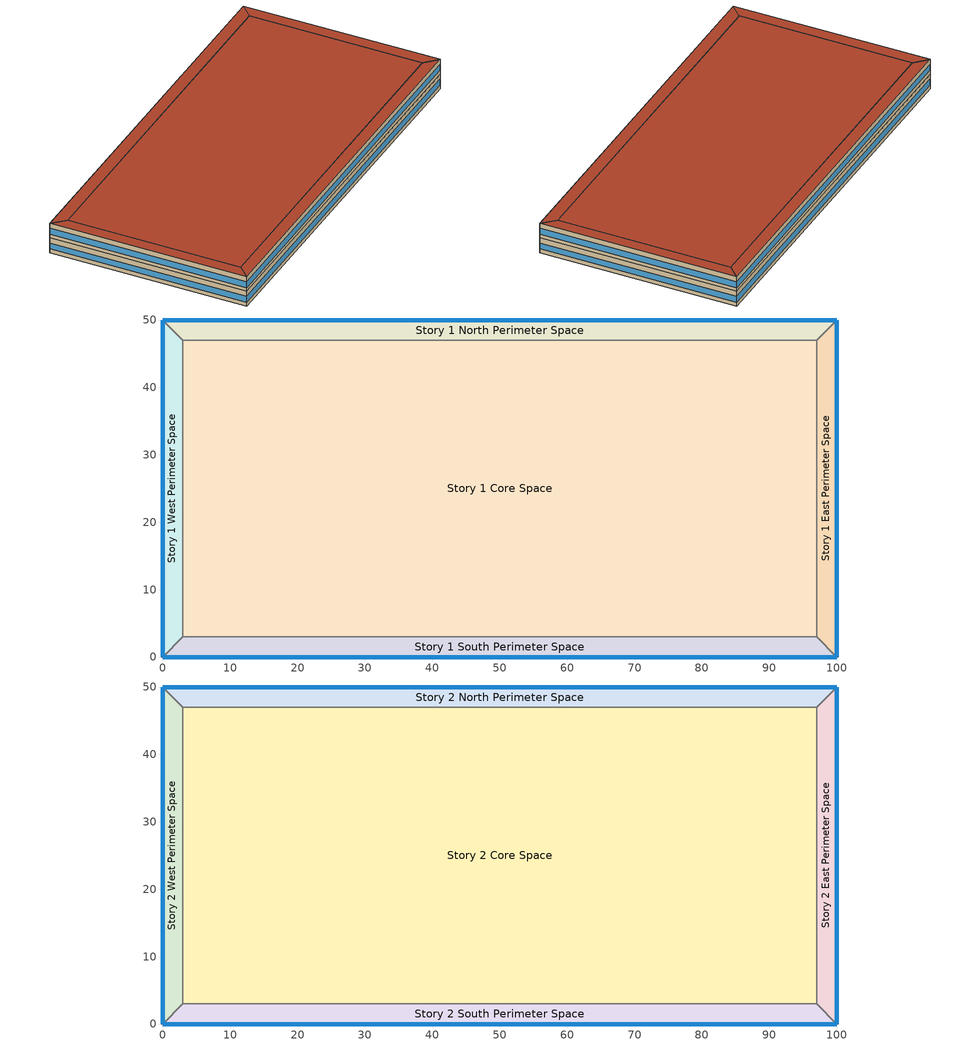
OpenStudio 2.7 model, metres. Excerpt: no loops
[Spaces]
Story 1 West Perimeter Space
 floor ground: 0,0 0,50 3,47 3,3 z0
 wall outside: 0,50 0,0 z0:4
 wall to Story 1 North Perimeter Space: 3,47 0,50 z0:4
 wall to Story 1 Core Space: 3,3 3,47 z0:4
 wall to Story 1 South Perimeter Space: 0,0 3,3 z0:4
 window: 0,49.97 0,0.03 z1:2.6
Story 1 North Perimeter Space
 floor ground: 0,50 100,50 97,47 3,47 z0
 wall outside: 100,50 0,50 z0:4
 wall to Story 1 East Perimeter Space: 97,47 100,50 z0:4
 wall to Story 1 Core Space: 3,47 97,47 z0:4
 window: 99.97,50 0.03,50 z1:2.6
Story 1 East Perimeter Space
 floor ground: 100,50 100,0 97,3 97,47 z0
 wall outside: 100,0 100,50 z0:4
 wall to Story 1 South Perimeter Space: 97,3 100,0 z0:4
 wall to Story 1 Core Space: 97,47 97,3 z0:4
 window: 100,0.03 100,49.97 z1:2.6
Story 1 South Perimeter Space
 floor ground: 100,0 0,0 3,3 97,3 z0
 wall outside: 0,0 100,0 z0:4
 wall to Story 1 Core Space: 97,3 3,3 z0:4
 window: 0.03,0 99.97,0 z1:2.6
Story 1 Core Space
 floor ground: 3,3 3,47 97,47 97,3 z0
Story 2 West Perimeter Space
 floor to Story 1 West Perimeter Space: 0,0 0,50 3,47 3,3 z4
 wall outside: 0,50 0,0 z4:8
 wall to Story 2 North Perimeter Space: 3,47 0,50 z4:8
 wall to Story 2 Core Space: 3,3 3,47 z4:8
 wall to Story 2 South Perimeter Space: 0,0 3,3 z4:8
 window: 0,49.97 0,0.03 z5:6.6
 roof outside: 3,3 3,47 0,50 0,0 z8
Story 2 North Perimeter Space
 floor to Story 1 North Perimeter Space: 0,50 100,50 97,47 3,47 z4
 wall outside: 100,50 0,50 z4:8
 wall to Story 2 East Perimeter Space: 97,47 100,50 z4:8
 wall to Story 2 Core Space: 3,47 97,47 z4:8
 window: 99.97,50 0.03,50 z5:6.6
 roof outside: 3,47 97,47 100,50 0,50 z8
Story 2 East Perimeter Space
 floor to Story 1 East Perimeter Space: 100,50 100,0 97,3 97,47 z4
 wall outside: 100,0 100,50 z4:8
 wall to Story 2 South Perimeter Space: 97,3 100,0 z4:8
 wall to Story 2 Core Space: 97,47 97,3 z4:8
 window: 100,0.03 100,49.97 z5:6.6
 roof outside: 97,47 97,3 100,0 100,50 z8
Story 2 South Perimeter Space
 floor to Story 1 South Perimeter Space: 100,0 0,0 3,3 97,3 z4
 wall outside: 0,0 100,0 z4:8
 wall to Story 2 Core Space: 97,3 3,3 z4:8
 window: 0.03,0 99.97,0 z5:6.6
 roof outside: 97,3 3,3 0,0 100,0 z8
Story 2 Core Space
 floor to Story 1 Core Space: 3,3 3,47 97,47 97,3 z4
 roof outside: 97,3 97,47 3,47 3,3 z8
[Building]
Small Office: Space Type=Baseline Model Space Type; Default Construction Set=ASHRAE_189.1-2009_ClimateZone 4-5 (mdoff)_ConstSet
[SizingPeriod:DesignDay] Barometric Pressure {Pa}=98934; Sky Clearness=0; Rain Indicator=0; Snow Indicator=0; Day of Month=21; Daylight Saving Time Indicator=0; Humidity Indicating Type=Wetbulb; Dry-Bulb Temperature Range Modifier Type=DefaultMultipliers
Name | Maximum Dry-Bulb Temperature {C} | Daily Dry-Bulb Temperature Range {deltaC} | Humidity Indicating Conditions at Maximum Dry-Bulb | Wind Speed {m/s} | Wind Direction {deg} | Month | Day Type | Solar Model Indicator | ASHRAE Taub | ASHRAE Taud
Chicago Ohare Intl Ap Ann Htg 99.6% Condns DB | -20 | 0 | -20 | 4.9 | 270 | 1 | WinterDesignDay | ASHRAEClearSky
Chicago Ohare Intl Ap Ann Clg .4% Condns DB=>MWB | 33.3 | 10.5 | 23.7 | 5.2 | 230 | 7 | SummerDesignDay | ASHRAETau | 0.455 | 2.05
[DefaultConstructionSet]
ASHRAE_189.1-2009_ClimateZone 4-5 (mdoff)_ConstSet: Default Exterior Surface Constructions=ASHRAE_189.1-2009_ClimateZone 4-5 (mdoff)_Exterior_DefSurfCons; Default Interior Surface Constructions=000_Interior_DefSurfCons; Default Ground Contact Surface Constructions=000_Ground_DefSurfCons; Default Exterior SubSurface Constructions=ASHRAE_189.1-2009_ClimateZone 4-5 (mdoff)_Exterior_DefSubCons; Default Interior SubSurface Constructions=000_Interior_DefSubCons; Interior Partition Construction=000_Interior Partition
[DefaultSurfaceConstructions]
Name | Floor Construction | Wall Construction | Roof Ceiling Construction
ASHRAE_189.1-2009_ClimateZone 4-5 (mdoff)_Exterior_DefSurfCons | 000_ExtSlabCarpet_4in_ClimateZone 1-8 | ASHRAE_189.1-2009_ExtWall_SteelFrame_ClimateZone 4-8 | ASHRAE_189.1-2009_ExtRoof_IEAD_ClimateZone 2-5
000_Interior_DefSurfCons | 000_Interior Floor | 000_Interior Wall | 000_Interior Ceiling
000_Ground_DefSurfCons | 000_ExtSlabCarpet_4in_ClimateZone 1-8 | 000_ExtSlabCarpet_4in_ClimateZone 1-8 | 000_ExtSlabCarpet_4in_ClimateZone 1-8
[DefaultSubSurfaceConstructions] Glass Door Construction=000_Exterior Window; Skylight Construction=000_Exterior Window; Tubular Daylight Dome Construction=000_Interior Window; Tubular Daylight Diffuser Construction=000_Interior Window
Name | Fixed Window Construction | Operable Window Construction | Door Construction
ASHRAE_189.1-2009_ClimateZone 4-5 (mdoff)_Exterior_DefSubCons | ASHRAE_189.1-2009_ExtWindow_ClimateZone 4-5 | ASHRAE_189.1-2009_ExtWindow_ClimateZone 4-5 | 000_Exterior Door
000_Interior_DefSubCons | 000_Interior Window | 000_Interior Window | 000_Interior Door
[Construction]
000_Interior Partition; 000_Interior Door: 000_G05 25mm wood
000_ExtSlabCarpet_4in_ClimateZone 1-8: MAT-CC05 4 HW CONCRETE, CP02 CARPET PAD
ASHRAE_189.1-2009_ExtWall_SteelFrame_ClimateZone 4-8: MAT-SHEATH, Wall Insulation [39], 1/2IN Gypsum
ASHRAE_189.1-2009_ExtRoof_IEAD_ClimateZone 2-5: Roof Membrane, Roof Insulation [21], Metal Decking
000_Interior Floor: 000_F16 Acoustic tile, 000_F05 Ceiling air space resistance, 000_M11 100mm lightweight concrete
000_Interior Wall: 000_G01a 19mm gypsum board, 000_F04 Wall air space resistance, 000_G01a 19mm gypsum board
000_Interior Ceiling: 000_M11 100mm lightweight concrete, 000_F05 Ceiling air space resistance, 000_F16 Acoustic tile
ASHRAE_189.1-2009_ExtWindow_ClimateZone 4-5: Theoretical Glass [207]
000_Exterior Door: 000_F08 Metal surface, 000_I01 25mm insulation board
000_Exterior Window: 000_Clear 3mm, 000_Air 13mm, 000_Clear 3mm
000_Interior Window: 000_Clear 3mm
[Material]
Name | Roughness | Thickness | Conductivity | Density | Specific Heat | Thermal Absorptance | Solar Absorptance | Visible Absorptance
000_G05 25mm wood | MediumSmooth | 0.0254 | 0.15 | 608 | 1630
MAT-CC05 4 HW CONCRETE | Rough | 0.1016 | 1.311 | 2240 | 836.8 | 0.9 | 0.7 | 0.7
Wall Insulation [39] | MediumRough | 0.1184 | 0.045 | 265 | 836.8 | 0.9 | 0.7 | 0.7
1/2IN Gypsum | Smooth | 0.0127 | 0.16 | 784.9 | 830 | 0.9 | 0.92 | 0.92
Roof Membrane | VeryRough | 0.0095 | 0.16 | 1121.29 | 1460 | 0.9 | 0.7 | 0.7
Roof Insulation [21] | MediumRough | 0.2105 | 0.049 | 265 | 836.8 | 0.9 | 0.7 | 0.7
Metal Decking | MediumSmooth | 0.0015 | 45.006 | 7680 | 418.4 | 0.9 | 0.7 | 0.3
000_F16 Acoustic tile | MediumSmooth | 0.0191 | 0.06 | 368 | 590
000_M11 100mm lightweight concrete | MediumRough | 0.1016 | 0.53 | 1280 | 840
000_G01a 19mm gypsum board | MediumSmooth | 0.019 | 0.16 | 800 | 1090
000_F08 Metal surface | Smooth | 0.0008 | 45.28 | 7824 | 500
000_I01 25mm insulation board | MediumRough | 0.0254 | 0.03 | 43 | 1210
[Material:NoMass] Thermal Absorptance=0.9; Solar Absorptance=0.7
Name | Roughness | Thermal Resistance | Visible Absorptance
CP02 CARPET PAD | VeryRough | 0.2165 | 0.8
MAT-SHEATH | Rough | 0.3626 | 0.7
[Material:AirGap]
Name | Thermal Resistance
000_F05 Ceiling air space resistance | 0.18
000_F04 Wall air space resistance | 0.15
[WindowMaterial:Glazing] Optical Data Type=SpectralAverage; Thickness=0.003; Infrared Transmittance at Normal Incidence=0
Name | Solar Transmittance at Normal Incidence | Front Side Solar Reflectance at Normal Incidence | Back Side Solar Reflectance at Normal Incidence | Visible Transmittance at Normal Incidence | Front Side Visible Reflectance at Normal Incidence | Back Side Visible Reflectance at Normal Incidence | Front Side Infrared Hemispherical Emissivity | Back Side Infrared Hemispherical Emissivity | Conductivity | Dirt Correction Factor for Solar and Visible Transmittance | Solar Diffusing
Theoretical Glass [207] | 0.3311 | 0.6189 | 0.6189 | 0.44 | 0.51 | 0.51 | 0.9 | 0.9 | 0.0133 | 1 | No
000_Clear 3mm | 0.837 | 0.075 | 0.075 | 0.898 | 0.081 | 0.081 | 0.84 | 0.84 | 0.9
[WindowMaterial:Gas]
000_Air 13mm: Gas Type=Air; Thickness=0.0127
[BuildingStory] Nominal Floor to Floor Height {m}=4
Name | Nominal Z Coordinate {m}
Story 1 | 0
Story 2 | 4
[Space]
Name | Building Story | Thermal Zone
Story 1 West Perimeter Space | Story 1 | Story 1 West Perimeter Thermal Zone
Story 1 North Perimeter Space | Story 1 | Story 1 North Perimeter Thermal Zone
Story 1 East Perimeter Space | Story 1 | Story 1 East Perimeter Thermal Zone
Story 1 South Perimeter Space | Story 1 | Story 1 South Perimeter Thermal Zone
Story 1 Core Space | Story 1 | Story 1 Core Thermal Zone
Story 2 West Perimeter Space | Story 2 | Story 2 West Perimeter Thermal Zone
Story 2 North Perimeter Space | Story 2 | Story 2 North Perimeter Thermal Zone
Story 2 East Perimeter Space | Story 2 | Story 2 East Perimeter Thermal Zone
Story 2 South Perimeter Space | Story 2 | Story 2 South Perimeter Thermal Zone
Story 2 Core Space | Story 2 | Story 2 Core Thermal Zone
[ThermalZone] Use Ideal Air Loads=No
Name | Thermostat
Story 2 Core Thermal Zone | Thermostat Setpoint Dual Setpoint 10
Story 2 South Perimeter Thermal Zone | Thermostat Setpoint Dual Setpoint 8
Story 2 East Perimeter Thermal Zone | Thermostat Setpoint Dual Setpoint 5
Story 2 North Perimeter Thermal Zone | Thermostat Setpoint Dual Setpoint 4
Story 2 West Perimeter Thermal Zone | Thermostat Setpoint Dual Setpoint 7
Story 1 Core Thermal Zone | Thermostat Setpoint Dual Setpoint 2
Story 1 South Perimeter Thermal Zone | Thermostat Setpoint Dual Setpoint 3
Story 1 East Perimeter Thermal Zone | Thermostat Setpoint Dual Setpoint 1
Story 1 North Perimeter Thermal Zone | Thermostat Setpoint Dual Setpoint 9
Story 1 West Perimeter Thermal Zone | Thermostat Setpoint Dual Setpoint 6
[ThermostatSetpoint:DualSetpoint] Heating Setpoint Temperature Schedule=Heating Sch; Cooling Setpoint Temperature Schedule=Cooling Sch
Thermostat Setpoint Dual Setpoint 1; Thermostat Setpoint Dual Setpoint 2; Thermostat Setpoint Dual Setpoint 3; Thermostat Setpoint Dual Setpoint 4; Thermostat Setpoint Dual Setpoint 5; Thermostat Setpoint Dual Setpoint 6; Thermostat Setpoint Dual Setpoint 7; Thermostat Setpoint Dual Setpoint 8; Thermostat Setpoint Dual Setpoint 9; Thermostat Setpoint Dual Setpoint 10
[SpaceType]
Baseline Model Space Type: Default Schedule Set=Baseline Model Schedule Set; Design Specification Outdoor Air Object=Baseline Model OA
[DefaultScheduleSet]
Baseline Model Schedule Set: Number of People Schedule=Baseline Model People Lights and Equipment Schedule; People Activity Level Schedule=Baseline Model People Activity Schedule; Lighting Schedule=Baseline Model People Lights and Equipment Schedule; Electric Equipment Schedule=Baseline Model People Lights and Equipment Schedule; Infiltration Schedule=Baseline Model Infiltration Schedule
[DesignSpecification:OutdoorAir]
Baseline Model OA: Outdoor Air Method=Sum; Outdoor Air Flow per Person {m3/s-person}=0.00943895
[SpaceInfiltration:DesignFlowRate]
Baseline Model Infiltration: Space or SpaceType=Baseline Model Space Type; Design Flow Rate Calculation Method=Flow/ExteriorArea; Flow per Exterior Surface Area {m3/s-m2}=0.0003048
[People:Definition]
Baseline Model People Definition: Number of People Calculation Method=People/Area; People per Space Floor Area {person/m2}=0.0538196; Fraction Radiant=0.3
[People]
Baseline Model People: People Definition=Baseline Model People Definition; Space or SpaceType=Baseline Model Space Type; Multiplier=1
[Lights:Definition]
Baseline Model Lights Definition: Design Level Calculation Method=Watts/Area; Watts per Space Floor Area {W/m2}=10.7639
[Lights]
Baseline Model Lights: Lights Definition=Baseline Model Lights Definition; Space or SpaceType=Baseline Model Space Type; Fraction Replaceable=1
[ElectricEquipment:Definition]
Baseline Model Electric Equipment Definition: Design Level Calculation Method=Watts/Area; Watts per Space Floor Area {W/m2}=10.7639
[ElectricEquipment]
Baseline Model Electric Equipment: Electric Equipment Definition=Baseline Model Electric Equipment Definition; Space or SpaceType=Baseline Model Space Type
[EnergyManagementSystem:Subroutine]
set_Month: set cur_month=Month
set_Day: set cur_day=DayOfMonth
set_Hour: set cur_hour=Hour
set_Minute: set cur_minute=Minute
[EnergyManagementSystem:Program]
ems_main: run set_Month; run set_Day; run set_Hour; run set_Minute
Master_Enable: SET MasterEnable = 1
Packaged_Rooftop_Air_Conditioner_8_Outside_Air_Damper_CMD_Prgm: SET Packaged_Rooftop_Air_Conditioner_8_Outside_Air_Mass_Flow_Rate = Null; IF MasterEnable == 1; SET DampPos = Packaged_Rooftop_Air_Conditioner_8_Outside_Air_Damper_CMD; SET MixAir = Packaged_Rooftop_Air_Conditioner_8_Mixed_Air_Flow_Sensor; IF Packaged_Rooftop_Air_Conditioner_8_Outside_Air_Damper_CMD_Enable == 1; SET Packaged_Rooftop_Air_Conditioner_8_Outside_Air_Mass_Flow_Rate = DampPos*MixAir; ENDIF; ENDIF
Packaged_Rooftop_Air_Conditioner_6_Outside_Air_Damper_CMD_Prgm: SET Packaged_Rooftop_Air_Conditioner_6_Outside_Air_Mass_Flow_Rate = Null; IF MasterEnable == 1; SET DampPos = Packaged_Rooftop_Air_Conditioner_6_Outside_Air_Damper_CMD; SET MixAir = Packaged_Rooftop_Air_Conditioner_6_Mixed_Air_Flow_Sensor; IF Packaged_Rooftop_Air_Conditioner_6_Outside_Air_Damper_CMD_Enable == 1; SET Packaged_Rooftop_Air_Conditioner_6_Outside_Air_Mass_Flow_Rate = DampPos*MixAir; ENDIF; ENDIF
Packaged_Rooftop_Air_Conditioner_9_Outside_Air_Damper_CMD_Prgm: SET Packaged_Rooftop_Air_Conditioner_9_Outside_Air_Mass_Flow_Rate = Null; IF MasterEnable == 1; SET DampPos = Packaged_Rooftop_Air_Conditioner_9_Outside_Air_Damper_CMD; SET MixAir = Packaged_Rooftop_Air_Conditioner_9_Mixed_Air_Flow_Sensor; IF Packaged_Rooftop_Air_Conditioner_9_Outside_Air_Damper_CMD_Enable == 1; SET Packaged_Rooftop_Air_Conditioner_9_Outside_Air_Mass_Flow_Rate = DampPos*MixAir; ENDIF; ENDIF
Packaged_Rooftop_Air_Conditioner_5_Outside_Air_Damper_CMD_Prgm: SET Packaged_Rooftop_Air_Conditioner_5_Outside_Air_Mass_Flow_Rate = Null; IF MasterEnable == 1; SET DampPos = Packaged_Rooftop_Air_Conditioner_5_Outside_Air_Damper_CMD; SET MixAir = Packaged_Rooftop_Air_Conditioner_5_Mixed_Air_Flow_Sensor; IF Packaged_Rooftop_Air_Conditioner_5_Outside_Air_Damper_CMD_Enable == 1; SET Packaged_Rooftop_Air_Conditioner_5_Outside_Air_Mass_Flow_Rate = DampPos*MixAir; ENDIF; ENDIF
Packaged_Rooftop_Air_Conditioner_7_Outside_Air_Damper_CMD_Prgm: SET Packaged_Rooftop_Air_Conditioner_7_Outside_Air_Mass_Flow_Rate = Null; IF MasterEnable == 1; SET DampPos = Packaged_Rooftop_Air_Conditioner_7_Outside_Air_Damper_CMD; SET MixAir = Packaged_Rooftop_Air_Conditioner_7_Mixed_Air_Flow_Sensor; IF Packaged_Rooftop_Air_Conditioner_7_Outside_Air_Damper_CMD_Enable == 1; SET Packaged_Rooftop_Air_Conditioner_7_Outside_Air_Mass_Flow_Rate = DampPos*MixAir; ENDIF; ENDIF
Packaged_Rooftop_Air_Conditioner_4_Outside_Air_Damper_CMD_Prgm: SET Packaged_Rooftop_Air_Conditioner_4_Outside_Air_Mass_Flow_Rate = Null; IF MasterEnable == 1; SET DampPos = Packaged_Rooftop_Air_Conditioner_4_Outside_Air_Damper_CMD; SET MixAir = Packaged_Rooftop_Air_Conditioner_4_Mixed_Air_Flow_Sensor; IF Packaged_Rooftop_Air_Conditioner_4_Outside_Air_Damper_CMD_Enable == 1; SET Packaged_Rooftop_Air_Conditioner_4_Outside_Air_Mass_Flow_Rate = DampPos*MixAir; ENDIF; ENDIF
Packaged_Rooftop_Air_Conditioner_2_Outside_Air_Damper_CMD_Prgm: SET Packaged_Rooftop_Air_Conditioner_2_Outside_Air_Mass_Flow_Rate = Null; IF MasterEnable == 1; SET DampPos = Packaged_Rooftop_Air_Conditioner_2_Outside_Air_Damper_CMD; SET MixAir = Packaged_Rooftop_Air_Conditioner_2_Mixed_Air_Flow_Sensor; IF Packaged_Rooftop_Air_Conditioner_2_Outside_Air_Damper_CMD_Enable == 1; SET Packaged_Rooftop_Air_Conditioner_2_Outside_Air_Mass_Flow_Rate = DampPos*MixAir; ENDIF; ENDIF
Packaged_Rooftop_Air_Conditioner_1_Outside_Air_Damper_CMD_Prgm: SET Packaged_Rooftop_Air_Conditioner_1_Outside_Air_Mass_Flow_Rate = Null; IF MasterEnable == 1; SET DampPos = Packaged_Rooftop_Air_Conditioner_1_Outside_Air_Damper_CMD; SET MixAir = Packaged_Rooftop_Air_Conditioner_1_Mixed_Air_Flow_Sensor; IF Packaged_Rooftop_Air_Conditioner_1_Outside_Air_Damper_CMD_Enable == 1; SET Packaged_Rooftop_Air_Conditioner_1_Outside_Air_Mass_Flow_Rate = DampPos*MixAir; ENDIF; ENDIF
Packaged_Rooftop_Air_Conditioner_3_Outside_Air_Damper_CMD_Prgm: SET Packaged_Rooftop_Air_Conditioner_3_Outside_Air_Mass_Flow_Rate = Null; IF MasterEnable == 1; SET DampPos = Packaged_Rooftop_Air_Conditioner_3_Outside_Air_Damper_CMD; SET MixAir = Packaged_Rooftop_Air_Conditioner_3_Mixed_Air_Flow_Sensor; IF Packaged_Rooftop_Air_Conditioner_3_Outside_Air_Damper_CMD_Enable == 1; SET Packaged_Rooftop_Air_Conditioner_3_Outside_Air_Mass_Flow_Rate = DampPos*MixAir; ENDIF; ENDIF
Packaged_Rooftop_Air_Conditioner_Outside_Air_Damper_CMD_Prgm: SET Packaged_Rooftop_Air_Conditioner_Outside_Air_Mass_Flow_Rate = Null; IF MasterEnable == 1; SET DampPos = Packaged_Rooftop_Air_Conditioner_Outside_Air_Damper_CMD; SET MixAir = Packaged_Rooftop_Air_Conditioner_Mixed_Air_Flow_Sensor; IF Packaged_Rooftop_Air_Conditioner_Outside_Air_Damper_CMD_Enable == 1; SET Packaged_Rooftop_Air_Conditioner_Outside_Air_Mass_Flow_Rate = DampPos*MixAir; ENDIF; ENDIF
[EnergyManagementSystem:ProgramCallingManager]
callingpoint_main: EndOfSystemTimestepAfterHVACReporting; ems_main
Master_Enable_Prgm_Mgr: BeginNewEnvironment; Master_Enable
Packaged_Rooftop_Air_Conditioner_8_Outside_Air_Damper_CMD_Prgm_Mgr: AfterPredictorAfterHVACManagers; Packaged_Rooftop_Air_Conditioner_8_Outside_Air_Damper_CMD_Prgm
Packaged_Rooftop_Air_Conditioner_6_Outside_Air_Damper_CMD_Prgm_Mgr: AfterPredictorAfterHVACManagers; Packaged_Rooftop_Air_Conditioner_6_Outside_Air_Damper_CMD_Prgm
Packaged_Rooftop_Air_Conditioner_9_Outside_Air_Damper_CMD_Prgm_Mgr: AfterPredictorAfterHVACManagers; Packaged_Rooftop_Air_Conditioner_9_Outside_Air_Damper_CMD_Prgm
Packaged_Rooftop_Air_Conditioner_5_Outside_Air_Damper_CMD_Prgm_Mgr: AfterPredictorAfterHVACManagers; Packaged_Rooftop_Air_Conditioner_5_Outside_Air_Damper_CMD_Prgm
Packaged_Rooftop_Air_Conditioner_7_Outside_Air_Damper_CMD_Prgm_Mgr: AfterPredictorAfterHVACManagers; Packaged_Rooftop_Air_Conditioner_7_Outside_Air_Damper_CMD_Prgm
Packaged_Rooftop_Air_Conditioner_4_Outside_Air_Damper_CMD_Prgm_Mgr: AfterPredictorAfterHVACManagers; Packaged_Rooftop_Air_Conditioner_4_Outside_Air_Damper_CMD_Prgm
Packaged_Rooftop_Air_Conditioner_2_Outside_Air_Damper_CMD_Prgm_Mgr: AfterPredictorAfterHVACManagers; Packaged_Rooftop_Air_Conditioner_2_Outside_Air_Damper_CMD_Prgm
Packaged_Rooftop_Air_Conditioner_1_Outside_Air_Damper_CMD_Prgm_Mgr: AfterPredictorAfterHVACManagers; Packaged_Rooftop_Air_Conditioner_1_Outside_Air_Damper_CMD_Prgm
Packaged_Rooftop_Air_Conditioner_3_Outside_Air_Damper_CMD_Prgm_Mgr: AfterPredictorAfterHVACManagers; Packaged_Rooftop_Air_Conditioner_3_Outside_Air_Damper_CMD_Prgm
Packaged_Rooftop_Air_Conditioner_Outside_Air_Damper_CMD_Prgm_Mgr: AfterPredictorAfterHVACManagers; Packaged_Rooftop_Air_Conditioner_Outside_Air_Damper_CMD_Prgm
[EnergyManagementSystem:OutputVariable] Type of Data in Variable=Averaged; Update Frequency=ZoneTimeStep; Export To BCVTB=True
Name | EMS Variable
current_month | cur_month
current_day | cur_day
current_hour | cur_hour
current_minute | cur_minute
[ExternalInterface:Variable]
Name | Initial Value
MasterEnable; Packaged_Rooftop_Air_Conditioner_8_Outside_Air_Damper_CMD_Enable; Packaged_Rooftop_Air_Conditioner_6_Outside_Air_Damper_CMD_Enable; Packaged_Rooftop_Air_Conditioner_9_Outside_Air_Damper_CMD_Enable; Packaged_Rooftop_Air_Conditioner_5_Outside_Air_Damper_CMD_Enable; Packaged_Rooftop_Air_Conditioner_7_Outside_Air_Damper_CMD_Enable; Packaged_Rooftop_Air_Conditioner_4_Outside_Air_Damper_CMD_Enable; Packaged_Rooftop_Air_Conditioner_2_Outside_Air_Damper_CMD_Enable; Packaged_Rooftop_Air_Conditioner_1_Outside_Air_Damper_CMD_Enable; Packaged_Rooftop_Air_Conditioner_3_Outside_Air_Damper_CMD_Enable; Packaged_Rooftop_Air_Conditioner_Outside_Air_Damper_CMD_Enable | 1
Packaged_Rooftop_Air_Conditioner_8_Outside_Air_Damper_CMD; Packaged_Rooftop_Air_Conditioner_6_Outside_Air_Damper_CMD; Packaged_Rooftop_Air_Conditioner_9_Outside_Air_Damper_CMD; Packaged_Rooftop_Air_Conditioner_5_Outside_Air_Damper_CMD; Packaged_Rooftop_Air_Conditioner_7_Outside_Air_Damper_CMD; Packaged_Rooftop_Air_Conditioner_4_Outside_Air_Damper_CMD; Packaged_Rooftop_Air_Conditioner_2_Outside_Air_Damper_CMD; Packaged_Rooftop_Air_Conditioner_1_Outside_Air_Damper_CMD; Packaged_Rooftop_Air_Conditioner_3_Outside_Air_Damper_CMD; Packaged_Rooftop_Air_Conditioner_Outside_Air_Damper_CMD | 0.5
[EnergyManagementSystem:Sensor]
Name | Output Variable or Output Meter Index Key | Output Variable or Output Meter
Packaged_Rooftop_Air_Conditioner_8_Mixed_Air_Temp_Sensor | Node 106 | System Node Temperature 1
Packaged_Rooftop_Air_Conditioner_8_Mixed_Air_Pressure_Sensor | Node 106 | System Node Pressure 1
Packaged_Rooftop_Air_Conditioner_8_Mixed_Air_Humidity_Sensor | Node 106 | System Node Relative Humidity 1
Packaged_Rooftop_Air_Conditioner_8_Mixed_Air_Flow_Sensor | Node 106 | System Node Mass Flow Rate 1
Packaged_Rooftop_Air_Conditioner_8_Outside_Air_Temp_Sensor | Node 104 | System Node Temperature 2
Packaged_Rooftop_Air_Conditioner_8_Outside_Air_Pressure_Sensor | Node 104 | System Node Pressure 2
Packaged_Rooftop_Air_Conditioner_8_Outside_Air_Humidity_Sensor | Node 104 | System Node Relative Humidity 2
Packaged_Rooftop_Air_Conditioner_8_Outside_Air_Flow_Sensor | Node 104 | System Node Mass Flow Rate 2
Packaged_Rooftop_Air_Conditioner_8_Return_Air_Temp_Sensor | Node 99 | System Node Temperature 3
Packaged_Rooftop_Air_Conditioner_8_Return_Air_Pressure_Sensor | Node 99 | System Node Pressure 3
Packaged_Rooftop_Air_Conditioner_8_Return_Air_Humidity_Sensor | Node 99 | System Node Relative Humidity 3
Packaged_Rooftop_Air_Conditioner_8_Return_Air_Flow_Sensor | Node 99 | System Node Mass Flow Rate 3
Packaged_Rooftop_Air_Conditioner_8_Exhaust_Air_Temp_Sensor | Node 105 | System Node Temperature 4
Packaged_Rooftop_Air_Conditioner_8_Exhaust_Air_Pressure_Sensor | Node 105 | System Node Pressure 4
Packaged_Rooftop_Air_Conditioner_8_Exhaust_Air_Humidity_Sensor | Node 105 | System Node Relative Humidity 4
Packaged_Rooftop_Air_Conditioner_8_Exhaust_Air_Flow_Sensor | Node 105 | System Node Mass Flow Rate 4
Packaged_Rooftop_Air_Conditioner_6_Mixed_Air_Temp_Sensor | Node 84 | System Node Temperature 6
Packaged_Rooftop_Air_Conditioner_6_Mixed_Air_Pressure_Sensor | Node 84 | System Node Pressure 6
Packaged_Rooftop_Air_Conditioner_6_Mixed_Air_Humidity_Sensor | Node 84 | System Node Relative Humidity 6
Packaged_Rooftop_Air_Conditioner_6_Mixed_Air_Flow_Sensor | Node 84 | System Node Mass Flow Rate 6
Packaged_Rooftop_Air_Conditioner_6_Outside_Air_Temp_Sensor | Node 82 | System Node Temperature 7
Packaged_Rooftop_Air_Conditioner_6_Outside_Air_Pressure_Sensor | Node 82 | System Node Pressure 7
Packaged_Rooftop_Air_Conditioner_6_Outside_Air_Humidity_Sensor | Node 82 | System Node Relative Humidity 7
Packaged_Rooftop_Air_Conditioner_6_Outside_Air_Flow_Sensor | Node 82 | System Node Mass Flow Rate 7
Packaged_Rooftop_Air_Conditioner_6_Return_Air_Temp_Sensor | Node 77 | System Node Temperature 8
Packaged_Rooftop_Air_Conditioner_6_Return_Air_Pressure_Sensor | Node 77 | System Node Pressure 8
Packaged_Rooftop_Air_Conditioner_6_Return_Air_Humidity_Sensor | Node 77 | System Node Relative Humidity 8
Packaged_Rooftop_Air_Conditioner_6_Return_Air_Flow_Sensor | Node 77 | System Node Mass Flow Rate 8
Packaged_Rooftop_Air_Conditioner_6_Exhaust_Air_Temp_Sensor | Node 83 | System Node Temperature 9
Packaged_Rooftop_Air_Conditioner_6_Exhaust_Air_Pressure_Sensor | Node 83 | System Node Pressure 9
Packaged_Rooftop_Air_Conditioner_6_Exhaust_Air_Humidity_Sensor | Node 83 | System Node Relative Humidity 9
Packaged_Rooftop_Air_Conditioner_6_Exhaust_Air_Flow_Sensor | Node 83 | System Node Mass Flow Rate 9
Packaged_Rooftop_Air_Conditioner_9_Mixed_Air_Temp_Sensor | Node 117 | System Node Temperature 11
Packaged_Rooftop_Air_Conditioner_9_Mixed_Air_Pressure_Sensor | Node 117 | System Node Pressure 11
Packaged_Rooftop_Air_Conditioner_9_Mixed_Air_Humidity_Sensor | Node 117 | System Node Relative Humidity 11
Packaged_Rooftop_Air_Conditioner_9_Mixed_Air_Flow_Sensor | Node 117 | System Node Mass Flow Rate 11
Packaged_Rooftop_Air_Conditioner_9_Outside_Air_Temp_Sensor | Node 115 | System Node Temperature 12
Packaged_Rooftop_Air_Conditioner_9_Outside_Air_Pressure_Sensor | Node 115 | System Node Pressure 12
Packaged_Rooftop_Air_Conditioner_9_Outside_Air_Humidity_Sensor | Node 115 | System Node Relative Humidity 12
Packaged_Rooftop_Air_Conditioner_9_Outside_Air_Flow_Sensor | Node 115 | System Node Mass Flow Rate 12
Packaged_Rooftop_Air_Conditioner_9_Return_Air_Temp_Sensor | Node 110 | System Node Temperature 13
Packaged_Rooftop_Air_Conditioner_9_Return_Air_Pressure_Sensor | Node 110 | System Node Pressure 13
Packaged_Rooftop_Air_Conditioner_9_Return_Air_Humidity_Sensor | Node 110 | System Node Relative Humidity 13
Packaged_Rooftop_Air_Conditioner_9_Return_Air_Flow_Sensor | Node 110 | System Node Mass Flow Rate 13
Packaged_Rooftop_Air_Conditioner_9_Exhaust_Air_Temp_Sensor | Node 116 | System Node Temperature 14
Packaged_Rooftop_Air_Conditioner_9_Exhaust_Air_Pressure_Sensor | Node 116 | System Node Pressure 14
Packaged_Rooftop_Air_Conditioner_9_Exhaust_Air_Humidity_Sensor | Node 116 | System Node Relative Humidity 14
Packaged_Rooftop_Air_Conditioner_9_Exhaust_Air_Flow_Sensor | Node 116 | System Node Mass Flow Rate 14
Packaged_Rooftop_Air_Conditioner_5_Mixed_Air_Temp_Sensor | Node 73 | System Node Temperature 16
Packaged_Rooftop_Air_Conditioner_5_Mixed_Air_Pressure_Sensor | Node 73 | System Node Pressure 16
Packaged_Rooftop_Air_Conditioner_5_Mixed_Air_Humidity_Sensor | Node 73 | System Node Relative Humidity 16
Packaged_Rooftop_Air_Conditioner_5_Mixed_Air_Flow_Sensor | Node 73 | System Node Mass Flow Rate 16
Packaged_Rooftop_Air_Conditioner_5_Outside_Air_Temp_Sensor | Node 71 | System Node Temperature 17
Packaged_Rooftop_Air_Conditioner_5_Outside_Air_Pressure_Sensor | Node 71 | System Node Pressure 17
Packaged_Rooftop_Air_Conditioner_5_Outside_Air_Humidity_Sensor | Node 71 | System Node Relative Humidity 17
Packaged_Rooftop_Air_Conditioner_5_Outside_Air_Flow_Sensor | Node 71 | System Node Mass Flow Rate 17
Packaged_Rooftop_Air_Conditioner_5_Return_Air_Temp_Sensor | Node 66 | System Node Temperature 18
Packaged_Rooftop_Air_Conditioner_5_Return_Air_Pressure_Sensor | Node 66 | System Node Pressure 18
Packaged_Rooftop_Air_Conditioner_5_Return_Air_Humidity_Sensor | Node 66 | System Node Relative Humidity 18
Packaged_Rooftop_Air_Conditioner_5_Return_Air_Flow_Sensor | Node 66 | System Node Mass Flow Rate 18
Packaged_Rooftop_Air_Conditioner_5_Exhaust_Air_Temp_Sensor | Node 72 | System Node Temperature 19
Packaged_Rooftop_Air_Conditioner_5_Exhaust_Air_Pressure_Sensor | Node 72 | System Node Pressure 19
Packaged_Rooftop_Air_Conditioner_5_Exhaust_Air_Humidity_Sensor | Node 72 | System Node Relative Humidity 19
Packaged_Rooftop_Air_Conditioner_5_Exhaust_Air_Flow_Sensor | Node 72 | System Node Mass Flow Rate 19
Packaged_Rooftop_Air_Conditioner_7_Mixed_Air_Temp_Sensor | Node 95 | System Node Temperature 21
Packaged_Rooftop_Air_Conditioner_7_Mixed_Air_Pressure_Sensor | Node 95 | System Node Pressure 21
Packaged_Rooftop_Air_Conditioner_7_Mixed_Air_Humidity_Sensor | Node 95 | System Node Relative Humidity 21
Packaged_Rooftop_Air_Conditioner_7_Mixed_Air_Flow_Sensor | Node 95 | System Node Mass Flow Rate 21
Packaged_Rooftop_Air_Conditioner_7_Outside_Air_Temp_Sensor | Node 93 | System Node Temperature 22
Packaged_Rooftop_Air_Conditioner_7_Outside_Air_Pressure_Sensor | Node 93 | System Node Pressure 22
Packaged_Rooftop_Air_Conditioner_7_Outside_Air_Humidity_Sensor | Node 93 | System Node Relative Humidity 22
Packaged_Rooftop_Air_Conditioner_7_Outside_Air_Flow_Sensor | Node 93 | System Node Mass Flow Rate 22
Packaged_Rooftop_Air_Conditioner_7_Return_Air_Temp_Sensor | Node 88 | System Node Temperature 23
Packaged_Rooftop_Air_Conditioner_7_Return_Air_Pressure_Sensor | Node 88 | System Node Pressure 23
Packaged_Rooftop_Air_Conditioner_7_Return_Air_Humidity_Sensor | Node 88 | System Node Relative Humidity 23
Packaged_Rooftop_Air_Conditioner_7_Return_Air_Flow_Sensor | Node 88 | System Node Mass Flow Rate 23
Packaged_Rooftop_Air_Conditioner_7_Exhaust_Air_Temp_Sensor | Node 94 | System Node Temperature 24
Packaged_Rooftop_Air_Conditioner_7_Exhaust_Air_Pressure_Sensor | Node 94 | System Node Pressure 24
Packaged_Rooftop_Air_Conditioner_7_Exhaust_Air_Humidity_Sensor | Node 94 | System Node Relative Humidity 24
Packaged_Rooftop_Air_Conditioner_7_Exhaust_Air_Flow_Sensor | Node 94 | System Node Mass Flow Rate 24
Packaged_Rooftop_Air_Conditioner_4_Mixed_Air_Temp_Sensor | Node 62 | System Node Temperature 26
Packaged_Rooftop_Air_Conditioner_4_Mixed_Air_Pressure_Sensor | Node 62 | System Node Pressure 26
Packaged_Rooftop_Air_Conditioner_4_Mixed_Air_Humidity_Sensor | Node 62 | System Node Relative Humidity 26
Packaged_Rooftop_Air_Conditioner_4_Mixed_Air_Flow_Sensor | Node 62 | System Node Mass Flow Rate 26
Packaged_Rooftop_Air_Conditioner_4_Outside_Air_Temp_Sensor | Node 60 | System Node Temperature 27
Packaged_Rooftop_Air_Conditioner_4_Outside_Air_Pressure_Sensor | Node 60 | System Node Pressure 27
Packaged_Rooftop_Air_Conditioner_4_Outside_Air_Humidity_Sensor | Node 60 | System Node Relative Humidity 27
Packaged_Rooftop_Air_Conditioner_4_Outside_Air_Flow_Sensor | Node 60 | System Node Mass Flow Rate 27
Packaged_Rooftop_Air_Conditioner_4_Return_Air_Temp_Sensor | Node 55 | System Node Temperature 28
Packaged_Rooftop_Air_Conditioner_4_Return_Air_Pressure_Sensor | Node 55 | System Node Pressure 28
Packaged_Rooftop_Air_Conditioner_4_Return_Air_Humidity_Sensor | Node 55 | System Node Relative Humidity 28
Packaged_Rooftop_Air_Conditioner_4_Return_Air_Flow_Sensor | Node 55 | System Node Mass Flow Rate 28
Packaged_Rooftop_Air_Conditioner_4_Exhaust_Air_Temp_Sensor | Node 61 | System Node Temperature 29
Packaged_Rooftop_Air_Conditioner_4_Exhaust_Air_Pressure_Sensor | Node 61 | System Node Pressure 29
Packaged_Rooftop_Air_Conditioner_4_Exhaust_Air_Humidity_Sensor | Node 61 | System Node Relative Humidity 29
Packaged_Rooftop_Air_Conditioner_4_Exhaust_Air_Flow_Sensor | Node 61 | System Node Mass Flow Rate 29
Packaged_Rooftop_Air_Conditioner_2_Mixed_Air_Temp_Sensor | Node 40 | System Node Temperature 31
Packaged_Rooftop_Air_Conditioner_2_Mixed_Air_Pressure_Sensor | Node 40 | System Node Pressure 31
Packaged_Rooftop_Air_Conditioner_2_Mixed_Air_Humidity_Sensor | Node 40 | System Node Relative Humidity 31
Packaged_Rooftop_Air_Conditioner_2_Mixed_Air_Flow_Sensor | Node 40 | System Node Mass Flow Rate 31
Packaged_Rooftop_Air_Conditioner_2_Outside_Air_Temp_Sensor | Node 38 | System Node Temperature 32
Packaged_Rooftop_Air_Conditioner_2_Outside_Air_Pressure_Sensor | Node 38 | System Node Pressure 32
Packaged_Rooftop_Air_Conditioner_2_Outside_Air_Humidity_Sensor | Node 38 | System Node Relative Humidity 32
Packaged_Rooftop_Air_Conditioner_2_Outside_Air_Flow_Sensor | Node 38 | System Node Mass Flow Rate 32
Packaged_Rooftop_Air_Conditioner_2_Return_Air_Temp_Sensor | Node 33 | System Node Temperature 33
Packaged_Rooftop_Air_Conditioner_2_Return_Air_Pressure_Sensor | Node 33 | System Node Pressure 33
Packaged_Rooftop_Air_Conditioner_2_Return_Air_Humidity_Sensor | Node 33 | System Node Relative Humidity 33
Packaged_Rooftop_Air_Conditioner_2_Return_Air_Flow_Sensor | Node 33 | System Node Mass Flow Rate 33
Packaged_Rooftop_Air_Conditioner_2_Exhaust_Air_Temp_Sensor | Node 39 | System Node Temperature 34
Packaged_Rooftop_Air_Conditioner_2_Exhaust_Air_Pressure_Sensor | Node 39 | System Node Pressure 34
Packaged_Rooftop_Air_Conditioner_2_Exhaust_Air_Humidity_Sensor | Node 39 | System Node Relative Humidity 34
Packaged_Rooftop_Air_Conditioner_2_Exhaust_Air_Flow_Sensor | Node 39 | System Node Mass Flow Rate 34
Packaged_Rooftop_Air_Conditioner_1_Mixed_Air_Temp_Sensor | Node 29 | System Node Temperature 36
Packaged_Rooftop_Air_Conditioner_1_Mixed_Air_Pressure_Sensor | Node 29 | System Node Pressure 36
Packaged_Rooftop_Air_Conditioner_1_Mixed_Air_Humidity_Sensor | Node 29 | System Node Relative Humidity 36
Packaged_Rooftop_Air_Conditioner_1_Mixed_Air_Flow_Sensor | Node 29 | System Node Mass Flow Rate 36
Packaged_Rooftop_Air_Conditioner_1_Outside_Air_Temp_Sensor | Node 27 | System Node Temperature 37
Packaged_Rooftop_Air_Conditioner_1_Outside_Air_Pressure_Sensor | Node 27 | System Node Pressure 37
Packaged_Rooftop_Air_Conditioner_1_Outside_Air_Humidity_Sensor | Node 27 | System Node Relative Humidity 37
Packaged_Rooftop_Air_Conditioner_1_Outside_Air_Flow_Sensor | Node 27 | System Node Mass Flow Rate 37
Packaged_Rooftop_Air_Conditioner_1_Return_Air_Temp_Sensor | Node 22 | System Node Temperature 38
Packaged_Rooftop_Air_Conditioner_1_Return_Air_Pressure_Sensor | Node 22 | System Node Pressure 38
Packaged_Rooftop_Air_Conditioner_1_Return_Air_Humidity_Sensor | Node 22 | System Node Relative Humidity 38
Packaged_Rooftop_Air_Conditioner_1_Return_Air_Flow_Sensor | Node 22 | System Node Mass Flow Rate 38
Packaged_Rooftop_Air_Conditioner_1_Exhaust_Air_Temp_Sensor | Node 28 | System Node Temperature 39
Packaged_Rooftop_Air_Conditioner_1_Exhaust_Air_Pressure_Sensor | Node 28 | System Node Pressure 39
Packaged_Rooftop_Air_Conditioner_1_Exhaust_Air_Humidity_Sensor | Node 28 | System Node Relative Humidity 39
Packaged_Rooftop_Air_Conditioner_1_Exhaust_Air_Flow_Sensor | Node 28 | System Node Mass Flow Rate 39
Packaged_Rooftop_Air_Conditioner_3_Mixed_Air_Temp_Sensor | Node 51 | System Node Temperature 41
Packaged_Rooftop_Air_Conditioner_3_Mixed_Air_Pressure_Sensor | Node 51 | System Node Pressure 41
Packaged_Rooftop_Air_Conditioner_3_Mixed_Air_Humidity_Sensor | Node 51 | System Node Relative Humidity 41
Packaged_Rooftop_Air_Conditioner_3_Mixed_Air_Flow_Sensor | Node 51 | System Node Mass Flow Rate 41
Packaged_Rooftop_Air_Conditioner_3_Outside_Air_Temp_Sensor | Node 49 | System Node Temperature 42
Packaged_Rooftop_Air_Conditioner_3_Outside_Air_Pressure_Sensor | Node 49 | System Node Pressure 42
Packaged_Rooftop_Air_Conditioner_3_Outside_Air_Humidity_Sensor | Node 49 | System Node Relative Humidity 42
Packaged_Rooftop_Air_Conditioner_3_Outside_Air_Flow_Sensor | Node 49 | System Node Mass Flow Rate 42
Packaged_Rooftop_Air_Conditioner_3_Return_Air_Temp_Sensor | Node 44 | System Node Temperature 43
Packaged_Rooftop_Air_Conditioner_3_Return_Air_Pressure_Sensor | Node 44 | System Node Pressure 43
Packaged_Rooftop_Air_Conditioner_3_Return_Air_Humidity_Sensor | Node 44 | System Node Relative Humidity 43
Packaged_Rooftop_Air_Conditioner_3_Return_Air_Flow_Sensor | Node 44 | System Node Mass Flow Rate 43
Packaged_Rooftop_Air_Conditioner_3_Exhaust_Air_Temp_Sensor | Node 50 | System Node Temperature 44
Packaged_Rooftop_Air_Conditioner_3_Exhaust_Air_Pressure_Sensor | Node 50 | System Node Pressure 44
Packaged_Rooftop_Air_Conditioner_3_Exhaust_Air_Humidity_Sensor | Node 50 | System Node Relative Humidity 44
Packaged_Rooftop_Air_Conditioner_3_Exhaust_Air_Flow_Sensor | Node 50 | System Node Mass Flow Rate 44
Packaged_Rooftop_Air_Conditioner_Mixed_Air_Temp_Sensor | Node 18 | System Node Temperature 46
Packaged_Rooftop_Air_Conditioner_Mixed_Air_Pressure_Sensor | Node 18 | System Node Pressure 46
Packaged_Rooftop_Air_Conditioner_Mixed_Air_Humidity_Sensor | Node 18 | System Node Relative Humidity 46
Packaged_Rooftop_Air_Conditioner_Mixed_Air_Flow_Sensor | Node 18 | System Node Mass Flow Rate 46
Packaged_Rooftop_Air_Conditioner_Outside_Air_Temp_Sensor | Node 16 | System Node Temperature 47
Packaged_Rooftop_Air_Conditioner_Outside_Air_Pressure_Sensor | Node 16 | System Node Pressure 47
Packaged_Rooftop_Air_Conditioner_Outside_Air_Humidity_Sensor | Node 16 | System Node Relative Humidity 47
Packaged_Rooftop_Air_Conditioner_Outside_Air_Flow_Sensor | Node 16 | System Node Mass Flow Rate 47
Packaged_Rooftop_Air_Conditioner_Return_Air_Temp_Sensor | Node 11 | System Node Temperature 48
Packaged_Rooftop_Air_Conditioner_Return_Air_Pressure_Sensor | Node 11 | System Node Pressure 48
Packaged_Rooftop_Air_Conditioner_Return_Air_Humidity_Sensor | Node 11 | System Node Relative Humidity 48
Packaged_Rooftop_Air_Conditioner_Return_Air_Flow_Sensor | Node 11 | System Node Mass Flow Rate 48
Packaged_Rooftop_Air_Conditioner_Exhaust_Air_Temp_Sensor | Node 17 | System Node Temperature 49
Packaged_Rooftop_Air_Conditioner_Exhaust_Air_Pressure_Sensor | Node 17 | System Node Pressure 49
Packaged_Rooftop_Air_Conditioner_Exhaust_Air_Humidity_Sensor | Node 17 | System Node Relative Humidity 49
Packaged_Rooftop_Air_Conditioner_Exhaust_Air_Flow_Sensor | Node 17 | System Node Mass Flow Rate 49
[Schedule:Ruleset]
Name | Default Day Schedule | Summer Design Day Schedule | Winter Design Day Schedule
Cooling Sch | Cooling Sch Default
Heating Sch | Heating Sch Default
Baseline Model Infiltration Schedule | Baseline Model Infiltration Schedule Schedule All Days | Baseline Model Infiltration Schedule Summer Design Day | Baseline Model Infiltration Schedule Winter Design Day
Baseline Model People Lights and Equipment Schedule | Baseline Model People Lights and Equipment Schedule Schedule Week Day | Baseline Model People Lights and Equipment Schedule Summer Design Day | Baseline Model People Lights and Equipment Schedule Winter Design Day
Baseline Model People Activity Schedule | Baseline Model People Activity Schedule Default
[Schedule:Day]
Cooling Sch Default: 24, 0, 28
Heating Sch Default: 24, 0, 24
Baseline Model Infiltration Schedule Schedule All Days: 6, 0, 1, 22, 0, 0.25, 24, 0, 1
Baseline Model Infiltration Schedule Winter Design Day; Baseline Model Infiltration Schedule Summer Design Day; Baseline Model People Lights and Equipment Schedule Summer Design Day: 24, 0, 1
Baseline Model People Lights and Equipment Schedule Schedule Week Day: 6, 0, 0, 7, 0, 0.1, 8, 0, 0.2, 12, 0, 0.95, 13, 0, 0.5, 17, 0, 0.95, 18, 0, 0.7, 20, 0, 0.4, 22, 0, 0.1, 24, 0, 0.05
Baseline Model People Lights and Equipment Schedule Winter Design Day; Baseline Model People Lights and Equipment Schedule Schedule Sunday: 24, 0, 0
Baseline Model People Lights and Equipment Schedule Saturday: 6, 0, 0, 8, 0, 0.1, 14, 0, 0.5, 17, 0, 0.1, 24, 0, 0
Baseline Model People Activity Schedule Default: 24, 0, 120
[Schedule:Rule] Schedule Ruleset=Baseline Model People Lights and Equipment Schedule
Name | Rule Order | Day Schedule | Apply Saturday | Apply Sunday
Baseline Model People Lights and Equipment Schedule Saturday Rule | 1 | Baseline Model People Lights and Equipment Schedule Saturday | Yes
Baseline Model People Lights and Equipment Schedule Sunday Rule | 0 | Baseline Model People Lights and Equipment Schedule Schedule Sunday |  | Yes
